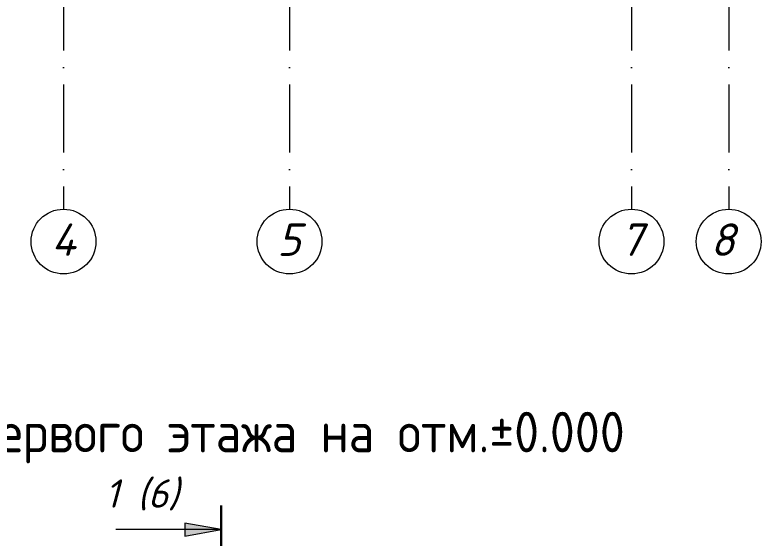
# Model space of a CAD drawing. Header units: millimetres. Extents: x 854812 to 1164625, y 589925 to 823301.
# Drawn here: x 968803 to 978013, y 749049 to 755509 of the extents above; entities that cross this region are included whole.
import ezdxf
from ezdxf.enums import TextEntityAlignment as Align

# ---------------------------------------------------------------- set-up
doc = ezdxf.new("R2010")
doc.units = ezdxf.units.MM
doc.linetypes.add('ACAD_ISO10W100', pattern=[18, 12, -3, 0, -3])
doc.linetypes.add('JIS_08_15', pattern=[17.25, 15, -0.75, 0.75, -0.75])
for name, color, linetype, lineweight in [('Text', 7, 'Continuous', 15), ('оси', 50, 'JIS_08_15', 9), ('текст', 7, 'Continuous', 13)]:
    doc.layers.add(name, color=color, linetype=linetype, lineweight=lineweight)
doc.styles.add('GOST 2.304', font='isocpeur.ttf', dxfattribs={"width": 0.9})
doc.styles.add('Isocpeur', font='isocpeui.ttf')

# ---------------------------------------------------------------- blocks, each defined once
blk = doc.blocks.new('стрелка разреза')
at = {"layer": 'текст'}
h = blk.add_hatch(color=256, dxfattribs=at)
h.dxf.hatch_style = 1
h.paths.add_polyline_path([(5560, 17731.5), (5560, 17650.3), (5110, 17731.5), (5560, 17812.7)])
blk.add_lwpolyline([(5560, 17731.5), (5560, 17650.3), (5110, 17731.5), (5560, 17812.7)], close=True, dxfattribs=at)
blk.add_lwpolyline([(5110, 17731.5), (6410, 17731.5)], dxfattribs=at)

msp = doc.modelspace()

# ---------------------------------------------------------------- linework, layer by layer
at = {"layer": 'оси', "color": 7, "linetype": 'ACAD_ISO10W100', "ltscale": 70}
for p, q in [((969402.6, 755909.5, 0), (969402.6, 753110.3, 0)), ((969402.6, 755909.5, 0), (969402.6, 753110.3, 0)), ((972192.6, 755909.5, 0), (972192.6, 753110.3, 0)), ((976412.6, 755909.5, 0), (976412.6, 753110.3, 0)), ((977612.6, 755909.5, 0), (977612.6, 753110.3, 0))]:
    msp.add_line(p, q, dxfattribs=at)
at = {"layer": 'текст', "color": 7, "const_width": 30}
msp.add_lwpolyline([(971347.8, 749452.9), (971347.8, 748461.4)], dxfattribs=at)
at = {"layer": 'текст', "color": 7}
for centre in [(969402.6, 752710.3, 0), (972192.6, 752710.3, 0), (976412.6, 752710.3, 0), (977612.6, 752710.3, 0)]:
    msp.add_circle(centre, 400, dxfattribs=at)

# ---------------------------------------------------------------- block references
at = {"layer": 'текст', "color": 7, "xscale": -0.9989999999525025, "yscale": 0.9989999999816064, "zscale": 0.999}
msp.add_blockref('стрелка разреза', (976452.7, 731439.7), dxfattribs=at)

# ---------------------------------------------------------------- texts
at = {"layer": 'Text', "color": 7, "style": 'GOST 2.304', "width": 0.9}
msp.add_text('Кладочный план первого этажа на отм.%%P0.000', height=500, dxfattribs=at).set_placement((969758, 750108.6), align=Align.CENTER)
at = {"layer": 'текст', "color": 7, "style": 'Isocpeur'}
for s, p in [('4', (969401.4, 752533.9, 0)), ('5', (972185, 752533.9, 0)), ('7', (976411.4, 752533.9, 0)), ('8', (977537.5, 752533.9, 0))]:
    msp.add_text(s, height=400, dxfattribs=at).set_placement(p, align=Align.CENTER)
msp.add_text('1 (6)', height=350, dxfattribs=at).set_placement((969912.5, 749424.2))

doc.saveas('drawing.dxf')
